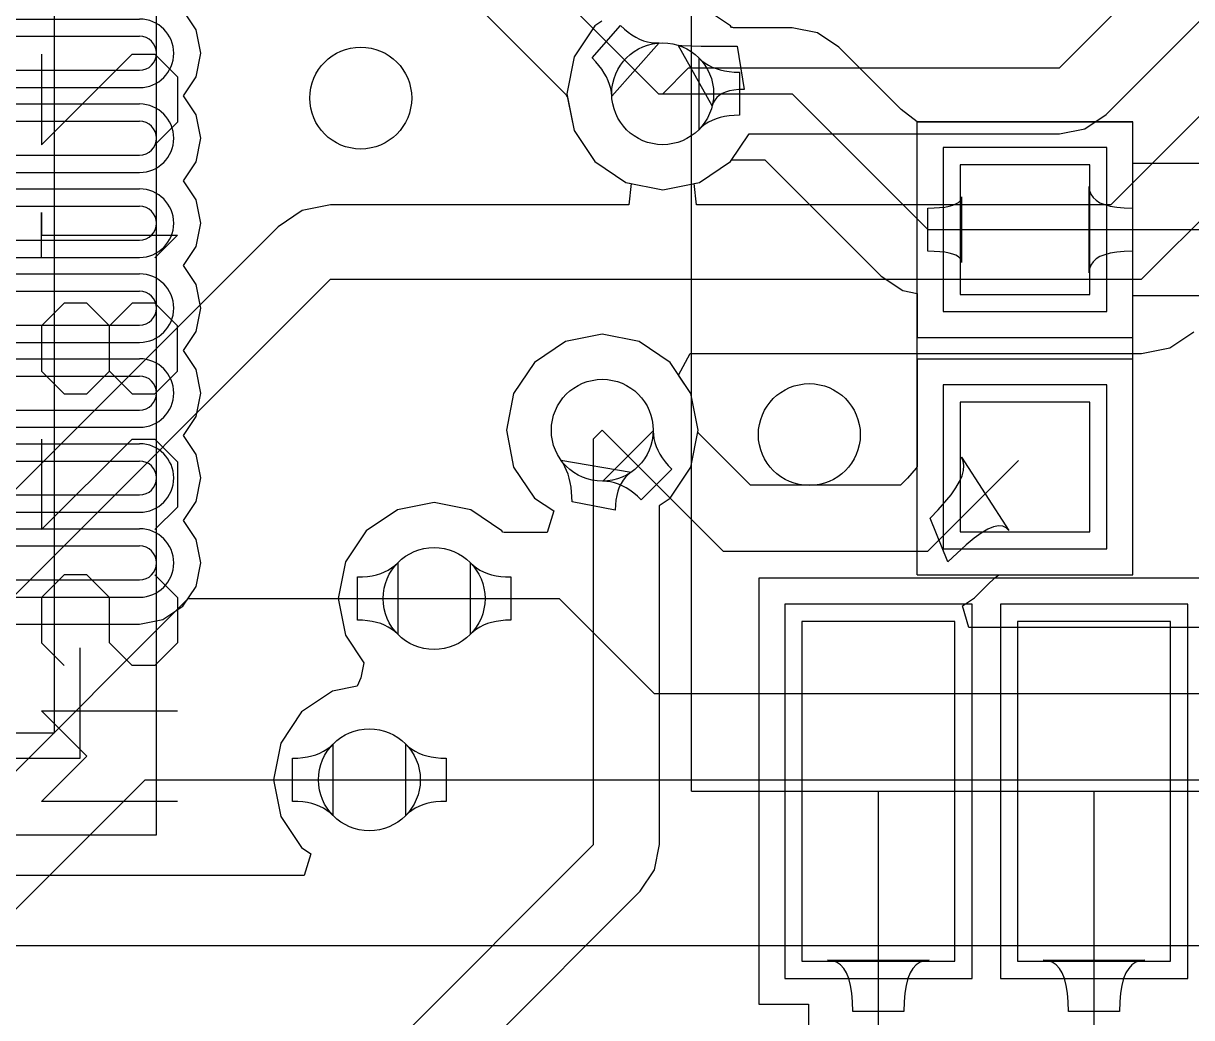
# Model space of a CAD drawing. Header units: millimetres. Extents: x 54.7 to 132.3, y 69.9 to 97.5.
# Drawn here: x 96.82 to 103.7, y 73.38 to 79.23 of the extents above; entities that cross this region are included whole.
import ezdxf

# ---------------------------------------------------------------- set-up
doc = ezdxf.new("R2010")
doc.units = ezdxf.units.MM
for name, color, linetype in [('BottomLayer', 5, 'Continuous'), ('BottomOverlay', 54, 'Continuous'), ('BottomPaste', 16, 'Continuous'), ('BottomSolder', 6, 'Continuous'), ('Mechanical13', 56, 'Continuous'), ('Mechanical15', 56, 'Continuous'), ('MultiLayer', 9, 'Continuous'), ('TopLayer', 1, 'Continuous'), ('TopOverlay', 2, 'Continuous'), ('TopPaste', 8, 'Continuous'), ('TopSolder', 216, 'Continuous')]:
    doc.layers.add(name, color=color, linetype=linetype)

# ---------------------------------------------------------------- blocks, each defined once
blk = doc.blocks.new('ESP32_WROVER_B_3')
at = {"layer": 'BottomLayer'}
for p, q in [((-1, 0.45), (-1, -0.45)), ((1, 0.45), (-1, 0.45)), ((1, -0.45), (1, 0.45)), ((-1, -0.45), (1, -0.45)), ((-1, -0.82), (-1, -1.72)), ((1, -0.82), (-1, -0.82)), ((1, -1.72), (1, -0.82)), ((-1, -1.72), (1, -1.72))]:
    blk.add_line(p, q, dxfattribs=at)
at = {"layer": 'BottomOverlay'}
for q in [(0, -30.35), (18, 1.1)]:
    blk.add_line((0, 1.1), q, dxfattribs=at)
at = {"layer": 'BottomPaste'}
for p, q in [((-1, 0.45), (-1, -0.45)), ((1, 0.45), (-1, 0.45)), ((1, -0.45), (1, 0.45)), ((-1, -0.45), (1, -0.45)), ((-1, -0.82), (-1, -1.72)), ((1, -0.82), (-1, -0.82)), ((1, -1.72), (1, -0.82)), ((-1, -1.72), (1, -1.72))]:
    blk.add_line(p, q, dxfattribs=at)
at = {"layer": 'BottomSolder'}
for p, q in [((-1.1016, 0.5516), (-1.1016, -0.5516)), ((1.1016, 0.5516), (-1.1016, 0.5516)), ((1.1016, -0.5516), (1.1016, 0.5516)), ((-1.1016, -0.5516), (1.1016, -0.5516)), ((-1.1016, -0.7184), (-1.1016, -1.8216)), ((1.1016, -0.7184), (-1.1016, -0.7184)), ((1.1016, -1.8216), (1.1016, -0.7184)), ((-1.1016, -1.8216), (1.1016, -1.8216))]:
    blk.add_line(p, q, dxfattribs=at)
blk = doc.blocks.new('__2102_10')
at = {"layer": 'Mechanical13'}
for p, q in [((-2.5, -2.4746), (-2.5, 2.5254)), ((-2.5, 2.5254), (2.5, 2.5254)), ((2.5, -2.4746), (2.5, 2.5254)), ((-2.5, -2.4746), (2.5, -2.4746))]:
    blk.add_line(p, q, dxfattribs=at)
blk.add_circle((-1.6, 1.6254), 0.5, dxfattribs=at)
at = {"layer": 'Mechanical15'}
for p, q in [((-3.1, -3.0746), (-3.1, 3.1254)), ((-3.1, 3.1254), (3.1, 3.1254)), ((3.1, -3.0746), (3.1, 3.1254)), ((0, -0.4746), (0, 0.5254)), ((-0.5, 0.0254), (0.5, 0.0254)), ((-3.1, -3.0746), (3.1, -3.0746))]:
    blk.add_line(p, q, dxfattribs=at)
at = {"layer": 'TopLayer'}
for p, q in [((-1.6, 3.0254), (-1.6, 2.1254)), ((-1.4, 3.0254), (-1.4, 2.1254)), ((-1.1, 3.0254), (-1.1, 2.1254)), ((-0.9, 3.0254), (-0.9, 2.1254)), ((-0.6, 3.0254), (-0.6, 2.1254)), ((-0.4, 3.0254), (-0.4, 2.1254)), ((-0.1, 3.0254), (-0.1, 2.1254)), ((0.1, 3.0254), (0.1, 2.1254)), ((0.4, 3.0254), (0.4, 2.1254)), ((0.6, 3.0254), (0.6, 2.1254)), ((0.9, 3.0254), (0.9, 2.1254)), ((1.1, 3.0254), (1.1, 2.1254)), ((1.4, 3.0254), (1.4, 2.1254)), ((1.6, 3.0254), (1.6, 2.1254)), ((-3, 1.6254), (-2.1, 1.6254)), ((2.1, 1.6254), (3, 1.6254)), ((-1.5, 1.5254), (-1.5, -1.4746)), ((1.5, 1.5254), (-1.5, 1.5254)), ((1.5, -1.4746), (1.5, 1.5254)), ((-3, 1.4254), (-2.1, 1.4254)), ((2.1, 1.4254), (3, 1.4254)), ((-3, 1.1254), (-2.1, 1.1254)), ((2.1, 1.1254), (3, 1.1254)), ((-3, 0.9254), (-2.1, 0.9254)), ((2.1, 0.9254), (3, 0.9254)), ((-3, 0.6254), (-2.1, 0.6254)), ((2.1, 0.6254), (3, 0.6254)), ((-3, 0.4254), (-2.1, 0.4254)), ((2.1, 0.4254), (3, 0.4254)), ((-3, 0.1254), (-2.1, 0.1254)), ((2.1, 0.1254), (3, 0.1254)), ((-3, -0.0746), (-2.1, -0.0746)), ((2.1, -0.0746), (3, -0.0746)), ((-3, -0.3746), (-2.1, -0.3746)), ((2.1, -0.3746), (3, -0.3746)), ((-3, -0.5746), (-2.1, -0.5746)), ((2.1, -0.5746), (3, -0.5746)), ((-3, -0.8746), (-2.1, -0.8746)), ((2.1, -0.8746), (3, -0.8746)), ((-3, -1.0746), (-2.1, -1.0746)), ((2.1, -1.0746), (3, -1.0746)), ((-3, -1.3746), (-2.1, -1.3746)), ((2.1, -1.3746), (3, -1.3746)), ((-1.5, -1.4746), (1.5, -1.4746)), ((-3, -1.5746), (-2.1, -1.5746)), ((2.1, -1.5746), (3, -1.5746)), ((-1.6, -2.0746), (-1.6, -2.9746)), ((-1.4, -2.0746), (-1.4, -2.9746)), ((-1.1, -2.0746), (-1.1, -2.9746)), ((-0.9, -2.0746), (-0.9, -2.9746)), ((-0.6, -2.0746), (-0.6, -2.9746)), ((-0.4, -2.0746), (-0.4, -2.9746)), ((-0.1, -2.0746), (-0.1, -2.9746)), ((0.1, -2.0746), (0.1, -2.9746)), ((0.4, -2.0746), (0.4, -2.9746)), ((0.6, -2.0746), (0.6, -2.9746)), ((0.9, -2.0746), (0.9, -2.9746)), ((1.1, -2.0746), (1.1, -2.9746)), ((1.4, -2.0746), (1.4, -2.9746)), ((1.6, -2.0746), (1.6, -2.9746))]:
    blk.add_line(p, q, dxfattribs=at)
for centre, start, end in [((-1.5, 3.0254), 0, 180), ((-1, 3.0254), 0, 180), ((-0.5, 3.0254), 0, 180), ((0, 3.0254), 0, 180), ((0.5, 3.0254), 0, 180), ((1, 3.0254), 0, 180), ((1.5, 3.0254), 0, 180), ((-1.5, 2.1254), 180, 0), ((-1, 2.1254), 180, 0), ((-0.5, 2.1254), 180, 0), ((0, 2.1254), 180, 0), ((0.5, 2.1254), 180, 0), ((1, 2.1254), 180, 0), ((1.5, 2.1254), 180, 0), ((-3, 1.5254), 90, 270), ((-2.1, 1.5254), 270, 90), ((2.1, 1.5254), 90, 270), ((3, 1.5254), 270, 90), ((-3, 1.0254), 90, 270), ((-2.1, 1.0254), 270, 90), ((2.1, 1.0254), 90, 270), ((3, 1.0254), 270, 90), ((-3, 0.5254), 90, 270), ((-2.1, 0.5254), 270, 90), ((2.1, 0.5254), 90, 270), ((3, 0.5254), 270, 90), ((-3, 0.0254), 90, 270), ((-2.1, 0.0254), 270, 90), ((2.1, 0.0254), 90, 270), ((3, 0.0254), 270, 90), ((-3, -0.4746), 90, 270), ((-2.1, -0.4746), 270, 90), ((2.1, -0.4746), 90, 270), ((3, -0.4746), 270, 90), ((-3, -0.9746), 90, 270), ((-2.1, -0.9746), 270, 90), ((2.1, -0.9746), 90, 270), ((3, -0.9746), 270, 90), ((-3, -1.4746), 90, 270), ((-2.1, -1.4746), 270, 90), ((2.1, -1.4746), 90, 270), ((3, -1.4746), 270, 90), ((-1.5, -2.0746), 0, 180), ((-1, -2.0746), 0, 180), ((-0.5, -2.0746), 0, 180), ((0, -2.0746), 0, 180), ((0.5, -2.0746), 0, 180), ((1, -2.0746), 0, 180), ((1.5, -2.0746), 0, 180), ((-1.5, -2.9746), 180, 0), ((-1, -2.9746), 180, 0), ((-0.5, -2.9746), 180, 0), ((0, -2.9746), 180, 0), ((0.5, -2.9746), 180, 0), ((1, -2.9746), 180, 0), ((1.5, -2.9746), 180, 0)]:
    blk.add_arc(centre, 0.1, start, end, dxfattribs=at)
at = {"layer": 'TopOverlay'}
for p, q in [((-2.65, 2.0254), (-2.65, 2.6754)), ((-2.65, 2.6754), (-2, 2.6754)), ((2, 2.6754), (2.65, 2.6754)), ((2.65, 2.0254), (2.65, 2.6754)), ((-2.65, -2.6246), (-2.65, -1.9746)), ((2.65, -2.6246), (2.65, -1.9746)), ((-2.65, -2.6246), (-2, -2.6246)), ((2, -2.6246), (2.65, -2.6246))]:
    blk.add_line(p, q, dxfattribs=at)
blk.add_circle((-3.3, 2.5254), 0.125, dxfattribs=at)
at = {"layer": 'TopPaste'}
for p, q in [((-1.6, 3.0254), (-1.6, 2.1254)), ((-1.4, 3.0254), (-1.4, 2.1254)), ((-1.1, 3.0254), (-1.1, 2.1254)), ((-0.9, 3.0254), (-0.9, 2.1254)), ((-0.6, 3.0254), (-0.6, 2.1254)), ((-0.4, 3.0254), (-0.4, 2.1254)), ((-0.1, 3.0254), (-0.1, 2.1254)), ((0.1, 3.0254), (0.1, 2.1254)), ((0.4, 3.0254), (0.4, 2.1254)), ((0.6, 3.0254), (0.6, 2.1254)), ((0.9, 3.0254), (0.9, 2.1254)), ((1.1, 3.0254), (1.1, 2.1254)), ((1.4, 3.0254), (1.4, 2.1254)), ((1.6, 3.0254), (1.6, 2.1254)), ((-3, 1.6254), (-2.1, 1.6254)), ((2.1, 1.6254), (3, 1.6254)), ((-1.5, 1.5254), (-1.5, -1.4746)), ((1.5, 1.5254), (-1.5, 1.5254)), ((1.5, -1.4746), (1.5, 1.5254)), ((-3, 1.4254), (-2.1, 1.4254)), ((2.1, 1.4254), (3, 1.4254)), ((-3, 1.1254), (-2.1, 1.1254)), ((2.1, 1.1254), (3, 1.1254)), ((-3, 0.9254), (-2.1, 0.9254)), ((2.1, 0.9254), (3, 0.9254)), ((-3, 0.6254), (-2.1, 0.6254)), ((2.1, 0.6254), (3, 0.6254)), ((-3, 0.4254), (-2.1, 0.4254)), ((2.1, 0.4254), (3, 0.4254)), ((-3, 0.1254), (-2.1, 0.1254)), ((2.1, 0.1254), (3, 0.1254)), ((-3, -0.0746), (-2.1, -0.0746)), ((2.1, -0.0746), (3, -0.0746)), ((-3, -0.3746), (-2.1, -0.3746)), ((2.1, -0.3746), (3, -0.3746)), ((-3, -0.5746), (-2.1, -0.5746)), ((2.1, -0.5746), (3, -0.5746)), ((-3, -0.8746), (-2.1, -0.8746)), ((2.1, -0.8746), (3, -0.8746)), ((-3, -1.0746), (-2.1, -1.0746)), ((2.1, -1.0746), (3, -1.0746)), ((-3, -1.3746), (-2.1, -1.3746)), ((2.1, -1.3746), (3, -1.3746)), ((-1.5, -1.4746), (1.5, -1.4746)), ((-3, -1.5746), (-2.1, -1.5746)), ((2.1, -1.5746), (3, -1.5746)), ((-1.6, -2.0746), (-1.6, -2.9746)), ((-1.4, -2.0746), (-1.4, -2.9746)), ((-1.1, -2.0746), (-1.1, -2.9746)), ((-0.9, -2.0746), (-0.9, -2.9746)), ((-0.6, -2.0746), (-0.6, -2.9746)), ((-0.4, -2.0746), (-0.4, -2.9746)), ((-0.1, -2.0746), (-0.1, -2.9746)), ((0.1, -2.0746), (0.1, -2.9746)), ((0.4, -2.0746), (0.4, -2.9746)), ((0.6, -2.0746), (0.6, -2.9746)), ((0.9, -2.0746), (0.9, -2.9746)), ((1.1, -2.0746), (1.1, -2.9746)), ((1.4, -2.0746), (1.4, -2.9746)), ((1.6, -2.0746), (1.6, -2.9746))]:
    blk.add_line(p, q, dxfattribs=at)
for centre, start, end in [((-1.5, 3.0254), 0, 180), ((-1, 3.0254), 0, 180), ((-0.5, 3.0254), 0, 180), ((0, 3.0254), 0, 180), ((0.5, 3.0254), 0, 180), ((1, 3.0254), 0, 180), ((1.5, 3.0254), 0, 180), ((-1.5, 2.1254), 180, 0), ((-1, 2.1254), 180, 0), ((-0.5, 2.1254), 180, 0), ((0, 2.1254), 180, 0), ((0.5, 2.1254), 180, 0), ((1, 2.1254), 180, 0), ((1.5, 2.1254), 180, 0), ((-3, 1.5254), 90, 270), ((-2.1, 1.5254), 270, 90), ((2.1, 1.5254), 90, 270), ((3, 1.5254), 270, 90), ((-3, 1.0254), 90, 270), ((-2.1, 1.0254), 270, 90), ((2.1, 1.0254), 90, 270), ((3, 1.0254), 270, 90), ((-3, 0.5254), 90, 270), ((-2.1, 0.5254), 270, 90), ((2.1, 0.5254), 90, 270), ((3, 0.5254), 270, 90), ((-3, 0.0254), 90, 270), ((-2.1, 0.0254), 270, 90), ((2.1, 0.0254), 90, 270), ((3, 0.0254), 270, 90), ((-3, -0.4746), 90, 270), ((-2.1, -0.4746), 270, 90), ((2.1, -0.4746), 90, 270), ((3, -0.4746), 270, 90), ((-3, -0.9746), 90, 270), ((-2.1, -0.9746), 270, 90), ((2.1, -0.9746), 90, 270), ((3, -0.9746), 270, 90), ((-3, -1.4746), 90, 270), ((-2.1, -1.4746), 270, 90), ((2.1, -1.4746), 90, 270), ((3, -1.4746), 270, 90), ((-1.5, -2.0746), 0, 180), ((-1, -2.0746), 0, 180), ((-0.5, -2.0746), 0, 180), ((0, -2.0746), 0, 180), ((0.5, -2.0746), 0, 180), ((1, -2.0746), 0, 180), ((1.5, -2.0746), 0, 180), ((-1.5, -2.9746), 180, 0), ((-1, -2.9746), 180, 0), ((-0.5, -2.9746), 180, 0), ((0, -2.9746), 180, 0), ((0.5, -2.9746), 180, 0), ((1, -2.9746), 180, 0), ((1.5, -2.9746), 180, 0)]:
    blk.add_arc(centre, 0.1, start, end, dxfattribs=at)
at = {"layer": 'TopSolder'}
for p, q in [((-1.7016, 3.0254), (-1.7016, 2.1254)), ((-1.2984, 3.0254), (-1.2984, 2.1254)), ((-1.2016, 3.0254), (-1.2016, 2.1254)), ((-0.7984, 3.0254), (-0.7984, 2.1254)), ((-0.7016, 3.0254), (-0.7016, 2.1254)), ((-0.2984, 3.0254), (-0.2984, 2.1254)), ((-0.2016, 3.0254), (-0.2016, 2.1254)), ((0.2016, 3.0254), (0.2016, 2.1254)), ((0.2984, 3.0254), (0.2984, 2.1254)), ((0.7016, 3.0254), (0.7016, 2.1254)), ((0.7984, 3.0254), (0.7984, 2.1254)), ((1.2016, 3.0254), (1.2016, 2.1254)), ((1.2984, 3.0254), (1.2984, 2.1254)), ((1.7016, 3.0254), (1.7016, 2.1254)), ((-3, 1.727), (-2.1, 1.727)), ((2.1, 1.727), (3, 1.727)), ((-1.6016, 1.627), (-1.6016, -1.5762)), ((1.6016, 1.627), (-1.6016, 1.627)), ((1.6016, -1.5762), (1.6016, 1.627)), ((-3, 1.3238), (-2.1, 1.3238)), ((2.1, 1.3238), (3, 1.3238)), ((-3, 1.227), (-2.1, 1.227)), ((2.1, 1.227), (3, 1.227)), ((-3, 0.8238), (-2.1, 0.8238)), ((2.1, 0.8238), (3, 0.8238)), ((-3, 0.727), (-2.1, 0.727)), ((2.1, 0.727), (3, 0.727)), ((-3, 0.3238), (-2.1, 0.3238)), ((2.1, 0.3238), (3, 0.3238)), ((-3, 0.227), (-2.1, 0.227)), ((2.1, 0.227), (3, 0.227)), ((-3, -0.1762), (-2.1, -0.1762)), ((2.1, -0.1762), (3, -0.1762)), ((-3, -0.273), (-2.1, -0.273)), ((2.1, -0.273), (3, -0.273)), ((-3, -0.6762), (-2.1, -0.6762)), ((2.1, -0.6762), (3, -0.6762)), ((-3, -0.773), (-2.1, -0.773)), ((2.1, -0.773), (3, -0.773)), ((-3, -1.1762), (-2.1, -1.1762)), ((2.1, -1.1762), (3, -1.1762)), ((-3, -1.273), (-2.1, -1.273)), ((2.1, -1.273), (3, -1.273)), ((-1.6016, -1.5762), (1.6016, -1.5762)), ((-3, -1.6762), (-2.1, -1.6762)), ((2.1, -1.6762), (3, -1.6762)), ((-1.7016, -2.0746), (-1.7016, -2.9746)), ((-1.2984, -2.0746), (-1.2984, -2.9746)), ((-1.2016, -2.0746), (-1.2016, -2.9746)), ((-0.7984, -2.0746), (-0.7984, -2.9746)), ((-0.7016, -2.0746), (-0.7016, -2.9746)), ((-0.2984, -2.0746), (-0.2984, -2.9746)), ((-0.2016, -2.0746), (-0.2016, -2.9746)), ((0.2016, -2.0746), (0.2016, -2.9746)), ((0.2984, -2.0746), (0.2984, -2.9746)), ((0.7016, -2.0746), (0.7016, -2.9746)), ((0.7984, -2.0746), (0.7984, -2.9746)), ((1.2016, -2.0746), (1.2016, -2.9746)), ((1.2984, -2.0746), (1.2984, -2.9746)), ((1.7016, -2.0746), (1.7016, -2.9746))]:
    blk.add_line(p, q, dxfattribs=at)
for centre, start, end in [((-1.5, 3.0254), 0, 180), ((-1, 3.0254), 0, 180), ((-0.5, 3.0254), 0, 180), ((0, 3.0254), 0, 180), ((0.5, 3.0254), 0, 180), ((1, 3.0254), 0, 180), ((1.5, 3.0254), 0, 180), ((-1.5, 2.1254), 180, 0), ((-1, 2.1254), 180, 0), ((-0.5, 2.1254), 180, 0), ((0, 2.1254), 180, 0), ((0.5, 2.1254), 180, 0), ((1, 2.1254), 180, 0), ((1.5, 2.1254), 180, 0), ((-3, 1.5254), 90, 270), ((-2.1, 1.5254), 270, 90), ((2.1, 1.5254), 90, 270), ((3, 1.5254), 270, 90), ((-3, 1.0254), 90, 270), ((-2.1, 1.0254), 270, 90), ((2.1, 1.0254), 90, 270), ((3, 1.0254), 270, 90), ((-3, 0.5254), 90, 270), ((-2.1, 0.5254), 270, 90), ((2.1, 0.5254), 90, 270), ((3, 0.5254), 270, 90), ((-3, 0.0254), 90, 270), ((-2.1, 0.0254), 270, 90), ((2.1, 0.0254), 90, 270), ((3, 0.0254), 270, 90), ((-3, -0.4746), 90, 270), ((-2.1, -0.4746), 270, 90), ((2.1, -0.4746), 90, 270), ((3, -0.4746), 270, 90), ((-3, -0.9746), 90, 270), ((-2.1, -0.9746), 270, 90), ((2.1, -0.9746), 90, 270), ((3, -0.9746), 270, 90), ((-3, -1.4746), 90, 270), ((-2.1, -1.4746), 270, 90), ((2.1, -1.4746), 90, 270), ((3, -1.4746), 270, 90), ((-1.5, -2.0746), 0, 180), ((-1, -2.0746), 0, 180), ((-0.5, -2.0746), 0, 180), ((0, -2.0746), 0, 180), ((0.5, -2.0746), 0, 180), ((1, -2.0746), 0, 180), ((1.5, -2.0746), 0, 180), ((-1.5, -2.9746), 180, 0), ((-1, -2.9746), 180, 0), ((-0.5, -2.9746), 180, 0), ((0, -2.9746), 180, 0), ((0.5, -2.9746), 180, 0), ((1, -2.9746), 180, 0), ((1.5, -2.9746), 180, 0)]:
    blk.add_arc(centre, 0.2016, start, end, dxfattribs=at)
blk = doc.blocks.new('R0603_33')
at = {"layer": 'TopLayer'}
for p, q in [((-1.0795, 0.381), (-1.0795, -0.381)), ((-0.3175, 0.381), (-1.0795, 0.381)), ((-0.3175, -0.381), (-0.3175, 0.381)), ((0.3175, 0.381), (0.3175, -0.381)), ((1.0795, 0.381), (0.3175, 0.381)), ((1.0795, -0.381), (1.0795, 0.381)), ((-1.0795, -0.381), (-0.3175, -0.381)), ((0.3175, -0.381), (1.0795, -0.381))]:
    blk.add_line(p, q, dxfattribs=at)
at = {"layer": 'TopOverlay'}
for p, q in [((-1.3335, 0.635), (-1.3335, -0.635)), ((-1.3335, 0.635), (1.3335, 0.635)), ((1.3335, 0.635), (1.3335, -0.635)), ((-1.3335, -0.635), (1.3335, -0.635))]:
    blk.add_line(p, q, dxfattribs=at)
at = {"layer": 'TopPaste'}
for p, q in [((-1.0795, 0.381), (-1.0795, -0.381)), ((-0.3175, 0.381), (-1.0795, 0.381)), ((-0.3175, -0.381), (-0.3175, 0.381)), ((0.3175, 0.381), (0.3175, -0.381)), ((1.0795, 0.381), (0.3175, 0.381)), ((1.0795, -0.381), (1.0795, 0.381)), ((-1.0795, -0.381), (-0.3175, -0.381)), ((0.3175, -0.381), (1.0795, -0.381))]:
    blk.add_line(p, q, dxfattribs=at)
at = {"layer": 'TopSolder'}
for p, q in [((-1.1811, 0.4826), (-1.1811, -0.4826)), ((-0.2159, 0.4826), (-1.1811, 0.4826)), ((-0.2159, -0.4826), (-0.2159, 0.4826)), ((0.2159, 0.4826), (0.2159, -0.4826)), ((1.1811, 0.4826), (0.2159, 0.4826)), ((1.1811, -0.4826), (1.1811, 0.4826)), ((-1.1811, -0.4826), (-0.2159, -0.4826)), ((0.2159, -0.4826), (1.1811, -0.4826))]:
    blk.add_line(p, q, dxfattribs=at)

msp = doc.modelspace()

# ---------------------------------------------------------------- linework, layer by layer
at = {"layer": 'BottomLayer'}
for p, q in [((102.9208, 78.9686), (111.252, 87.2998)), ((103.1955, 78.6939), (111.4129, 86.9113)), ((105.15, 80.0892), (103.2222, 78.1614)), ((103.4034, 77.724), (105.7148, 80.0354)), ((100.1846, 79.2156), (100.0621, 79.0324)), ((100.2248, 79.2425), (100.1846, 79.2156)), ((100.8752, 78.7442), (100.6758, 79.1018)), ((100.6758, 79.1018), (100.6828, 79.1006)), ((100.6828, 79.1006), (100.6959, 79.0996)), ((100.6959, 79.0996), (100.8099, 79.0966)), ((100.8099, 79.0966), (101.0224, 79.0956)), ((101.0224, 79.0956), (101.0629, 78.8416)), ((100.0621, 79.0324), (100.0191, 78.8162)), ((100.584, 78.8162), (100.7364, 78.9686)), ((100.7364, 78.9686), (102.9208, 78.9686)), ((101.0316, 78.8406), (101.0031, 78.8377)), ((101.0629, 78.8416), (101.0316, 78.8406)), ((100.0191, 78.8162), (100.0621, 78.6)), ((100.8904, 78.7792), (100.8814, 78.7627)), ((100.9022, 78.7939), (100.8904, 78.7792)), ((100.9168, 78.8065), (100.9022, 78.7939)), ((100.9342, 78.8172), (100.9168, 78.8065)), ((100.9544, 78.826), (100.9342, 78.8172)), ((100.9773, 78.8328), (100.9544, 78.826)), ((101.0031, 78.8377), (100.9773, 78.8328)), ((100.8814, 78.7627), (100.8752, 78.7442)), ((103.0695, 78.6097), (103.1955, 78.6939)), ((100.0621, 78.6), (100.1846, 78.4168)), ((100.9834, 78.4168), (101.0926, 78.5801)), ((101.0926, 78.5801), (102.9208, 78.5801)), ((102.9208, 78.5801), (103.0695, 78.6097)), ((100.1846, 78.4168), (100.3678, 78.2943)), ((100.8002, 78.2943), (100.9834, 78.4168)), ((100.3678, 78.2943), (100.3977, 78.2884)), ((100.3977, 78.2884), (100.3852, 78.1614)), ((100.7703, 78.2884), (100.8002, 78.2943)), ((100.7828, 78.1614), (100.7703, 78.2884)), ((98.6282, 78.1614), (98.4608, 78.1281)), ((100.3852, 78.1614), (98.6282, 78.1614)), ((103.2222, 78.1614), (100.7828, 78.1614)), ((98.4608, 78.1281), (98.3189, 78.0333)), ((98.3189, 78.0333), (94.5326, 74.247)), ((94.7138, 73.8096), (98.6282, 77.724)), ((98.6282, 77.724), (103.4034, 77.724)), ((103.5708, 77.3199), (103.7127, 77.4147)), ((100.6778, 77.1596), (100.7457, 77.2866)), ((100.7457, 77.2866), (103.4034, 77.2866)), ((103.4034, 77.2866), (103.5708, 77.3199)), ((100.7503, 77.0512), (100.6778, 77.1596)), ((100.7933, 76.835), (100.7503, 77.0512)), ((100.1776, 76.7842), (100.2284, 76.835)), ((100.1776, 74.3966), (100.1776, 76.7842)), ((100.7503, 76.6188), (100.7933, 76.835)), ((99.9976, 76.6406), (99.9852, 76.6594)), ((99.9852, 76.6594), (100.3991, 76.5883)), ((100.0087, 76.6206), (99.9976, 76.6406)), ((100.0185, 76.5992), (100.0087, 76.6206)), ((100.027, 76.5765), (100.0185, 76.5992)), ((100.0342, 76.5526), (100.027, 76.5765)), ((100.3811, 76.5743), (100.3651, 76.5584)), ((100.3991, 76.5883), (100.3811, 76.5743)), ((100.6278, 76.4356), (100.7503, 76.6188)), ((100.0401, 76.5273), (100.0342, 76.5526)), ((100.0447, 76.5008), (100.0401, 76.5273)), ((100.0499, 76.4438), (100.0447, 76.5008)), ((100.3282, 76.4997), (100.3197, 76.4765)), ((100.3386, 76.5212), (100.3282, 76.4997)), ((100.3509, 76.5407), (100.3386, 76.5212)), ((100.3651, 76.5584), (100.3509, 76.5407)), ((100.0506, 76.4134), (100.0499, 76.4438)), ((100.3131, 76.4513), (100.3084, 76.4244)), ((100.3197, 76.4765), (100.3131, 76.4513)), ((100.5688, 76.3961), (100.6278, 76.4356)), ((100.3046, 76.3648), (100.0506, 76.4134)), ((100.3055, 76.3955), (100.3046, 76.3648)), ((100.3084, 76.4244), (100.3055, 76.3955)), ((100.5661, 76.393), (100.5688, 76.3961)), ((100.5661, 74.3966), (100.5661, 76.393)), ((98.968, 76.0121), (98.988, 76.0245)), ((98.988, 76.0245), (99.0065, 76.0386)), ((99.0065, 76.0386), (99.0236, 76.0544)), ((99.0236, 76.0544), (99.0236, 75.6344)), ((98.786, 75.9714), (98.8165, 75.9722)), ((98.786, 75.7174), (98.786, 75.9714)), ((98.8165, 75.9722), (98.8455, 75.9747)), ((98.8455, 75.9747), (98.873, 75.9789)), ((98.873, 75.9789), (98.899, 75.9847)), ((98.899, 75.9847), (98.9235, 75.9921)), ((98.9235, 75.9921), (98.9465, 76.0013)), ((98.9465, 76.0013), (98.968, 76.0121)), ((105.2521, 75.964), (101.15, 75.964)), ((101.15, 75.964), (101.15, 73.456)), ((95.1992, 73.2536), (97.79, 75.8444)), ((97.79, 75.8444), (99.2378, 75.8444)), ((98.8165, 75.7166), (98.786, 75.7174)), ((98.8455, 75.7141), (98.8165, 75.7166)), ((98.873, 75.7099), (98.8455, 75.7141)), ((98.899, 75.7041), (98.873, 75.7099)), ((98.9235, 75.6967), (98.899, 75.7041)), ((98.9465, 75.6875), (98.9235, 75.6967)), ((98.968, 75.6767), (98.9465, 75.6875)), ((98.988, 75.6643), (98.968, 75.6767)), ((99.0065, 75.6502), (98.988, 75.6643)), ((99.0236, 75.6344), (99.0065, 75.6502)), ((98.6255, 74.9718), (98.6426, 74.9876)), ((98.6426, 74.9876), (98.6426, 74.5676)), ((98.492, 74.9121), (98.518, 74.9179)), ((98.518, 74.9179), (98.5425, 74.9253)), ((98.5425, 74.9253), (98.5655, 74.9345)), ((98.5655, 74.9345), (98.587, 74.9453)), ((98.587, 74.9453), (98.607, 74.9577)), ((98.607, 74.9577), (98.6255, 74.9718)), ((98.405, 74.9046), (98.4355, 74.9054)), ((98.405, 74.6506), (98.405, 74.9046)), ((98.4355, 74.9054), (98.4645, 74.9079)), ((98.4645, 74.9079), (98.492, 74.9121)), ((95.504, 72.7456), (97.536, 74.7776)), ((97.536, 74.7776), (98.8568, 74.7776)), ((98.4355, 74.6498), (98.405, 74.6506)), ((98.4645, 74.6473), (98.4355, 74.6498)), ((98.492, 74.6431), (98.4645, 74.6473)), ((98.518, 74.6373), (98.492, 74.6431)), ((101.854, 72.4154), (101.854, 74.71)), ((103.124, 71.501), (103.124, 74.71)), ((98.5425, 74.6299), (98.518, 74.6373)), ((98.5655, 74.6207), (98.5425, 74.6299)), ((98.587, 74.6099), (98.5655, 74.6207)), ((98.607, 74.5975), (98.587, 74.6099)), ((98.6255, 74.5834), (98.607, 74.5975)), ((98.6426, 74.5676), (98.6255, 74.5834)), ((99.0092, 73.2282), (100.1776, 74.3966)), ((100.5365, 74.2479), (100.5661, 74.3966)), ((100.4523, 74.1219), (100.5365, 74.2479)), ((99.2839, 72.9535), (100.4523, 74.1219)), ((101.5825, 73.7131), (101.554, 73.7161)), ((101.554, 73.7161), (102.154, 73.7161)), ((101.608, 73.704), (101.5825, 73.7131)), ((101.6305, 73.6888), (101.608, 73.704)), ((101.65, 73.6676), (101.6305, 73.6888)), ((102.0775, 73.6888), (102.058, 73.6676)), ((102.1, 73.704), (102.0775, 73.6888)), ((102.1255, 73.7131), (102.1, 73.704)), ((102.154, 73.7161), (102.1255, 73.7131)), ((102.8525, 73.7131), (102.824, 73.7161)), ((102.824, 73.7161), (103.424, 73.7161)), ((102.878, 73.704), (102.8525, 73.7131)), ((102.9005, 73.6888), (102.878, 73.704)), ((102.92, 73.6676), (102.9005, 73.6888)), ((103.3475, 73.6888), (103.328, 73.6676)), ((103.37, 73.704), (103.3475, 73.6888)), ((103.3955, 73.7131), (103.37, 73.704)), ((103.424, 73.7161), (103.3955, 73.7131)), ((101.6665, 73.6403), (101.65, 73.6676)), ((101.68, 73.607), (101.6665, 73.6403)), ((102.0415, 73.6403), (102.028, 73.607)), ((102.058, 73.6676), (102.0415, 73.6403)), ((102.9365, 73.6403), (102.92, 73.6676)), ((102.95, 73.607), (102.9365, 73.6403)), ((103.3115, 73.6403), (103.298, 73.607)), ((103.328, 73.6676), (103.3115, 73.6403)), ((101.6905, 73.5676), (101.68, 73.607)), ((101.698, 73.5221), (101.6905, 73.5676)), ((102.0175, 73.5676), (102.01, 73.5221)), ((102.028, 73.607), (102.0175, 73.5676)), ((102.9605, 73.5676), (102.95, 73.607)), ((102.968, 73.5221), (102.9605, 73.5676)), ((103.2875, 73.5676), (103.28, 73.5221)), ((103.298, 73.607), (103.2875, 73.5676)), ((101.7025, 73.4706), (101.698, 73.5221)), ((102.01, 73.5221), (102.0055, 73.4706)), ((102.9725, 73.4706), (102.968, 73.5221)), ((103.28, 73.5221), (103.2755, 73.4706)), ((101.15, 73.456), (101.4421, 73.456)), ((101.4421, 73.456), (101.4421, 72.586)), ((101.704, 73.413), (101.7025, 73.4706)), ((102.004, 73.413), (101.704, 73.413)), ((102.0055, 73.4706), (102.004, 73.413)), ((102.974, 73.413), (102.9725, 73.4706)), ((103.274, 73.413), (102.974, 73.413)), ((103.2755, 73.4706), (103.274, 73.413))]:
    msp.add_line(p, q, dxfattribs=at)
for centre in [(100.584, 78.8162), (98.806, 78.7908), (100.2284, 76.835), (101.4476, 76.8096), (99.2378, 75.8444), (98.8568, 74.7776)]:
    msp.add_circle(centre, 0.3, dxfattribs=at)
at = {"layer": 'BottomOverlay'}
for p, q in [((96.9264, 79.0492), (96.9264, 78.516)), ((96.9264, 78.516), (97.4596, 79.0492)), ((97.4596, 79.0492), (97.5929, 79.0492)), ((97.5929, 79.0492), (97.7261, 78.9159)), ((97.7261, 78.9159), (97.7261, 78.6493)), ((97.7261, 78.6493), (97.5929, 78.516)), ((96.9264, 77.8496), (96.9264, 78.1161)), ((96.9264, 78.1161), (96.9264, 77.9829)), ((96.9264, 77.9829), (97.7261, 77.9829)), ((97.7261, 77.9829), (97.5929, 77.8496)), ((97.0597, 77.583), (96.9264, 77.4497)), ((97.193, 77.583), (97.0597, 77.583)), ((97.3263, 77.4497), (97.193, 77.583)), ((97.4596, 77.583), (97.3263, 77.4497)), ((97.5929, 77.583), (97.4596, 77.583)), ((97.7261, 77.4497), (97.5929, 77.583)), ((96.9264, 77.4497), (96.9264, 77.1831)), ((97.3263, 77.1831), (97.3263, 77.4497)), ((97.7261, 77.1831), (97.7261, 77.4497)), ((96.9264, 77.1831), (97.0597, 77.0498)), ((97.193, 77.0498), (97.3263, 77.1831)), ((97.3263, 77.1831), (97.4596, 77.0498)), ((97.5929, 77.0498), (97.7261, 77.1831)), ((97.0597, 77.0498), (97.193, 77.0498)), ((97.4596, 77.0498), (97.5929, 77.0498)), ((96.9264, 76.7832), (96.9264, 76.2501)), ((96.9264, 76.2501), (97.4596, 76.7832)), ((97.4596, 76.7832), (97.5929, 76.7832)), ((97.5929, 76.7832), (97.7261, 76.65)), ((97.7261, 76.65), (97.7261, 76.3834)), ((97.7261, 76.3834), (97.5929, 76.2501)), ((97.0597, 75.9835), (96.9264, 75.8502)), ((97.193, 75.9835), (97.0597, 75.9835)), ((97.3263, 75.8502), (97.193, 75.9835)), ((97.5929, 75.9835), (97.7261, 75.8502)), ((96.9264, 75.8502), (96.9264, 75.5836)), ((97.3263, 75.5836), (97.3263, 75.8502)), ((97.7261, 75.8502), (97.7261, 75.5836)), ((96.9264, 75.5836), (97.0597, 75.4503)), ((97.4596, 75.4503), (97.3263, 75.5836)), ((97.7261, 75.5836), (97.5929, 75.4503)), ((97.5929, 75.4503), (97.4596, 75.4503)), ((97.193, 74.9172), (96.9264, 75.1838)), ((96.9264, 75.1838), (97.7261, 75.1838)), ((96.9264, 74.6506), (97.193, 74.9172)), ((97.7261, 74.6506), (96.9264, 74.6506))]:
    msp.add_line(p, q, dxfattribs=at)
at = {"layer": 'MultiLayer'}
for centre in [(100.584, 78.8162), (98.806, 78.7908), (100.2284, 76.835), (101.4476, 76.8096), (99.2378, 75.8444), (98.8568, 74.7776)]:
    msp.add_circle(centre, 0.3, dxfattribs=at)
at = {"layer": 'TopLayer'}
for p, q in [((92.1034, 87.2714), (100.5586, 78.8162)), ((92.1727, 86.6527), (100.0098, 78.8156)), ((100.9834, 79.2156), (100.8002, 79.3381)), ((97.8369, 79.1923), (97.7586, 79.3094)), ((97.8643, 79.0542), (97.8369, 79.1923)), ((100.1685, 79.0267), (100.3362, 79.2182)), ((100.3362, 79.2182), (100.3584, 79.1972)), ((100.3584, 79.1972), (100.3807, 79.1786)), ((100.9892, 79.207), (100.9834, 79.2156)), ((100.9964, 79.2054), (100.9892, 79.207)), ((101.0012, 79.2047), (100.9964, 79.2054)), ((101.346, 79.2047), (101.0012, 79.2047)), ((101.4947, 79.1751), (101.346, 79.2047)), ((100.563, 79.1155), (100.2844, 78.8012)), ((100.3807, 79.1786), (100.4032, 79.1624)), ((100.4032, 79.1624), (100.4257, 79.1486)), ((100.4257, 79.1486), (100.4483, 79.1371)), ((100.4483, 79.1371), (100.4711, 79.128)), ((100.4711, 79.128), (100.4939, 79.1213)), ((100.4939, 79.1213), (100.5169, 79.117)), ((100.5169, 79.117), (100.5399, 79.115)), ((100.5399, 79.115), (100.563, 79.1155)), ((101.6207, 79.0909), (101.4947, 79.1751)), ((97.8369, 78.9161), (97.8643, 79.0542)), ((101.9889, 78.7227), (101.6207, 79.0909)), ((100.1895, 79.0046), (100.1685, 79.0267)), ((100.2084, 78.9824), (100.1895, 79.0046)), ((100.2252, 78.9602), (100.2084, 78.9824)), ((100.7982, 78.6062), (100.7982, 79.0262)), ((100.7982, 79.0262), (100.8153, 79.0104)), ((100.8153, 79.0104), (100.8338, 78.9963)), ((100.8338, 78.9963), (100.8538, 78.9839)), ((100.8538, 78.9839), (100.8753, 78.9731)), ((97.7621, 78.8042), (97.8369, 78.9161)), ((100.2399, 78.9378), (100.2252, 78.9602)), ((100.2525, 78.9153), (100.2399, 78.9378)), ((100.2631, 78.8927), (100.2525, 78.9153)), ((100.8753, 78.9731), (100.8983, 78.9639)), ((100.8983, 78.9639), (100.9228, 78.9565)), ((100.9228, 78.9565), (100.9488, 78.9507)), ((100.9488, 78.9507), (100.9763, 78.9465)), ((100.9763, 78.9465), (101.0053, 78.944)), ((101.0053, 78.944), (101.0358, 78.9432)), ((101.0358, 78.9432), (101.0358, 78.6892)), ((100.2715, 78.87), (100.2631, 78.8927)), ((100.2779, 78.8472), (100.2715, 78.87)), ((100.2822, 78.8243), (100.2779, 78.8472)), ((97.8369, 78.6923), (97.7621, 78.8042)), ((100.0098, 78.8156), (100.0134, 78.8109)), ((100.0134, 78.8109), (100.0185, 78.8031)), ((100.0185, 78.8031), (100.022, 78.797)), ((100.022, 78.797), (100.0237, 78.7931)), ((100.0237, 78.7931), (100.0262, 78.781)), ((100.0262, 78.781), (100.0266, 78.7767)), ((100.0266, 78.7767), (100.0279, 78.7722)), ((100.0279, 78.7722), (100.0621, 78.6)), ((100.2844, 78.8012), (100.2822, 78.8243)), ((100.5586, 78.8162), (100.584, 78.8162)), ((100.584, 78.8162), (101.346, 78.8162)), ((101.346, 78.8162), (102.1461, 78.0161)), ((102.0826, 78.6511), (101.9889, 78.7227)), ((97.8643, 78.5542), (97.8369, 78.6923)), ((100.8338, 78.6361), (100.8153, 78.622)), ((100.8538, 78.6485), (100.8338, 78.6361)), ((100.8753, 78.6593), (100.8538, 78.6485)), ((100.8983, 78.6685), (100.8753, 78.6593)), ((100.9228, 78.6759), (100.8983, 78.6685)), ((100.9488, 78.6817), (100.9228, 78.6759)), ((100.9763, 78.6859), (100.9488, 78.6817)), ((101.0053, 78.6884), (100.9763, 78.6859)), ((101.0358, 78.6892), (101.0053, 78.6884)), ((103.3526, 78.6511), (102.0826, 78.6511)), ((102.0826, 78.6511), (102.0826, 78.6511)), ((102.0826, 78.6511), (102.0826, 78.6511)), ((103.3526, 78.4046), (103.3526, 78.6511)), ((100.0621, 78.6), (100.1846, 78.4168)), ((100.8153, 78.622), (100.7982, 78.6062)), ((97.8369, 78.4161), (97.8643, 78.5542)), ((100.9834, 78.4168), (100.9892, 78.4254)), ((100.9892, 78.4254), (100.9964, 78.427)), ((100.9964, 78.427), (101.0012, 78.4277)), ((101.0012, 78.4277), (101.1851, 78.4277)), ((101.1851, 78.4277), (101.8714, 77.7414)), ((97.7621, 78.3042), (97.8369, 78.4161)), ((100.1846, 78.4168), (100.3678, 78.2943)), ((100.8002, 78.2943), (100.9834, 78.4168)), ((104.1146, 78.4046), (103.3526, 78.4046)), ((97.8369, 78.1923), (97.7621, 78.3042)), ((100.3678, 78.2943), (100.584, 78.2513)), ((100.584, 78.2513), (100.8002, 78.2943)), ((103.0956, 77.7621), (103.0956, 78.2701)), ((103.0956, 78.2701), (103.0981, 78.246)), ((103.0981, 78.246), (103.1057, 78.2244)), ((103.1057, 78.2244), (103.1184, 78.2053)), ((97.8643, 78.0542), (97.8369, 78.1923)), ((102.2464, 78.1491), (102.2719, 78.1537)), ((102.2719, 78.1537), (102.2935, 78.1597)), ((102.2935, 78.1597), (102.3112, 78.1671)), ((102.3112, 78.1671), (102.325, 78.1757)), ((102.325, 78.1757), (102.3348, 78.1857)), ((102.3348, 78.1857), (102.3407, 78.197)), ((102.3407, 78.197), (102.3427, 78.2096)), ((102.3427, 78.2096), (102.3427, 77.8226)), ((103.1184, 78.2053), (103.1362, 78.1888)), ((103.1362, 78.1888), (103.1591, 78.1748)), ((103.1591, 78.1748), (103.187, 78.1634)), ((103.187, 78.1634), (103.22, 78.1545)), ((103.22, 78.1545), (103.2581, 78.1482)), ((102.1461, 78.1431), (102.1835, 78.1438)), ((102.1461, 77.8891), (102.1461, 78.1431)), ((102.1835, 78.1438), (102.2464, 78.1491)), ((103.2581, 78.1482), (103.3013, 78.1444)), ((103.3013, 78.1444), (103.3496, 78.1431)), ((103.3496, 78.1431), (103.3496, 77.8891)), ((97.8369, 77.9161), (97.8643, 78.0542)), ((102.1461, 78.0161), (102.7176, 78.0161)), ((102.7176, 78.0161), (104.7496, 78.0161)), ((97.7621, 77.8042), (97.8369, 77.9161)), ((102.1835, 77.8884), (102.1461, 77.8891)), ((102.2169, 77.8864), (102.1835, 77.8884)), ((102.2464, 77.8831), (102.2169, 77.8864)), ((102.2719, 77.8784), (102.2464, 77.8831)), ((102.2935, 77.8725), (102.2719, 77.8784)), ((103.22, 77.8777), (103.187, 77.8688)), ((103.2581, 77.884), (103.22, 77.8777)), ((103.3013, 77.8878), (103.2581, 77.884)), ((103.3496, 77.8891), (103.3013, 77.8878)), ((102.3112, 77.8651), (102.2935, 77.8725)), ((102.325, 77.8565), (102.3112, 77.8651)), ((102.3348, 77.8465), (102.325, 77.8565)), ((102.3407, 77.8352), (102.3348, 77.8465)), ((102.3427, 77.8226), (102.3407, 77.8352)), ((103.1057, 77.8078), (103.0981, 77.7862)), ((103.1184, 77.8269), (103.1057, 77.8078)), ((103.1362, 77.8434), (103.1184, 77.8269)), ((103.1591, 77.8573), (103.1362, 77.8434)), ((103.187, 77.8688), (103.1591, 77.8573)), ((97.8369, 77.6923), (97.7621, 77.8042)), ((101.8714, 77.7414), (101.9974, 77.6572)), ((103.0981, 77.7862), (103.0956, 77.7621)), ((97.8643, 77.5542), (97.8369, 77.6923)), ((101.9974, 77.6572), (102.0826, 77.6403)), ((102.0826, 77.6403), (102.0826, 77.3811)), ((103.3526, 77.3811), (103.3526, 77.6276)), ((103.3526, 77.6276), (104.1146, 77.6276)), ((97.8369, 77.4161), (97.8643, 77.5542)), ((97.7621, 77.3042), (97.8369, 77.4161)), ((100.2284, 77.3999), (100.0122, 77.3569)), ((100.4446, 77.3569), (100.2284, 77.3999)), ((100.0122, 77.3569), (99.829, 77.2344)), ((100.6278, 77.2344), (100.4446, 77.3569)), ((102.0826, 77.3811), (103.3526, 77.3811)), ((97.8369, 77.1923), (97.7621, 77.3042)), ((97.8643, 77.0542), (97.8369, 77.1923)), ((99.829, 77.2344), (99.7065, 77.0512)), ((100.7503, 77.0512), (100.6278, 77.2344)), ((103.3526, 77.2541), (102.0826, 77.2541)), ((102.0826, 77.2541), (102.0826, 76.622)), ((103.3526, 75.9841), (103.3526, 77.2541)), ((97.8369, 76.9161), (97.8643, 77.0542)), ((99.7065, 77.0512), (99.6635, 76.835)), ((100.7933, 76.835), (100.7503, 77.0512)), ((97.7621, 76.8042), (97.8369, 76.9161)), ((97.8369, 76.6923), (97.7621, 76.8042)), ((99.6635, 76.835), (99.7065, 76.6188)), ((100.2284, 76.835), (100.9396, 76.1238)), ((100.2314, 76.535), (100.5284, 76.832)), ((100.5284, 76.832), (100.5293, 76.8088)), ((100.5293, 76.8088), (100.5324, 76.7857)), ((100.5324, 76.7857), (100.5377, 76.7628)), ((100.7912, 76.8249), (100.7933, 76.835)), ((100.7952, 76.8186), (100.7912, 76.8249)), ((100.7981, 76.8146), (100.7952, 76.8186)), ((101.1005, 76.5123), (100.7981, 76.8146)), ((100.5377, 76.7628), (100.5453, 76.74)), ((100.5453, 76.74), (100.5551, 76.7172)), ((100.5551, 76.7172), (100.5672, 76.6946)), ((97.8643, 76.5542), (97.8369, 76.6923)), ((100.5672, 76.6946), (100.5814, 76.6721)), ((100.5814, 76.6721), (100.598, 76.6497)), ((100.598, 76.6497), (100.6167, 76.6275)), ((102.1461, 76.1238), (102.6795, 76.6572)), ((102.3534, 76.6537), (102.3427, 76.6766)), ((102.3427, 76.6766), (102.6227, 76.2442)), ((102.3576, 76.6279), (102.3534, 76.6537)), ((99.7065, 76.6188), (99.829, 76.4356)), ((100.6377, 76.6053), (100.4581, 76.4257)), ((100.6167, 76.6275), (100.6377, 76.6053)), ((102.0764, 76.613), (102.0256, 76.5527)), ((102.0826, 76.622), (102.0764, 76.613)), ((102.3468, 76.5676), (102.3554, 76.5992)), ((102.3554, 76.5992), (102.3576, 76.6279)), ((97.8369, 76.4161), (97.8643, 76.5542)), ((100.2546, 76.5341), (100.2314, 76.535)), ((100.2777, 76.531), (100.2546, 76.5341)), ((100.3006, 76.5257), (100.2777, 76.531)), ((100.3234, 76.5181), (100.3006, 76.5257)), ((100.3462, 76.5083), (100.3234, 76.5181)), ((100.3688, 76.4962), (100.3462, 76.5083)), ((101.9852, 76.5123), (101.1005, 76.5123)), ((102.0256, 76.5527), (101.9852, 76.5123)), ((102.3103, 76.4958), (102.3317, 76.5332)), ((102.3317, 76.5332), (102.3468, 76.5676)), ((99.829, 76.4356), (99.9423, 76.3599)), ((100.3913, 76.482), (100.3688, 76.4962)), ((100.4137, 76.4654), (100.3913, 76.482)), ((100.4359, 76.4467), (100.4137, 76.4654)), ((100.4581, 76.4257), (100.4359, 76.4467)), ((102.2072, 76.3663), (102.2823, 76.4555)), ((102.2823, 76.4555), (102.3103, 76.4958)), ((97.7621, 76.3042), (97.8369, 76.4161)), ((99.0216, 76.3663), (98.8384, 76.2438)), ((99.2378, 76.4093), (99.0216, 76.3663)), ((99.454, 76.3663), (99.2378, 76.4093)), ((99.6372, 76.2438), (99.454, 76.3663)), ((102.16, 76.3173), (102.2072, 76.3663)), ((97.8369, 76.1923), (97.7621, 76.3042)), ((99.9423, 76.3599), (99.9038, 76.2329)), ((102.2635, 76.0615), (102.16, 76.3173)), ((98.8384, 76.2438), (98.7159, 76.0606)), ((99.643, 76.2352), (99.6372, 76.2438)), ((99.6502, 76.2336), (99.643, 76.2352)), ((99.655, 76.2329), (99.6502, 76.2336)), ((99.9038, 76.2329), (99.655, 76.2329)), ((102.46, 76.2299), (102.4175, 76.1997)), ((102.4982, 76.2521), (102.46, 76.2299)), ((102.5319, 76.2664), (102.4982, 76.2521)), ((102.5612, 76.2728), (102.5319, 76.2664)), ((102.5861, 76.2712), (102.5612, 76.2728)), ((102.6066, 76.2617), (102.5861, 76.2712)), ((102.6227, 76.2442), (102.6066, 76.2617)), ((97.8643, 76.0542), (97.8369, 76.1923)), ((102.3706, 76.1616), (102.2635, 76.0615)), ((102.4175, 76.1997), (102.3706, 76.1616)), ((100.9396, 76.1238), (102.1461, 76.1238)), ((97.8369, 75.9161), (97.8643, 76.0542)), ((98.7159, 76.0606), (98.6729, 75.8444)), ((99.452, 75.6344), (99.452, 76.0544)), ((99.452, 76.0544), (99.4691, 76.0386)), ((99.4691, 76.0386), (99.4876, 76.0245)), ((99.4876, 76.0245), (99.5076, 76.0121)), ((99.5076, 76.0121), (99.5291, 76.0013)), ((99.5291, 76.0013), (99.5521, 75.9921)), ((99.5521, 75.9921), (99.5766, 75.9847)), ((99.5766, 75.9847), (99.6026, 75.9789)), ((99.6026, 75.9789), (99.6301, 75.9747)), ((99.6301, 75.9747), (99.6591, 75.9722)), ((99.6591, 75.9722), (99.6896, 75.9714)), ((99.6896, 75.9714), (99.6896, 75.7174)), ((102.4968, 75.9252), (102.5408, 75.9662)), ((102.5408, 75.9662), (102.5628, 75.9841)), ((102.5628, 75.9841), (103.3526, 75.9841)), ((97.7586, 75.799), (97.8369, 75.9161)), ((102.4208, 75.8491), (102.4968, 75.9252)), ((98.6729, 75.8444), (98.7159, 75.6282)), ((99.2378, 75.8444), (99.9744, 75.8444)), ((99.9744, 75.8444), (100.5332, 75.2856)), ((102.3489, 75.8011), (102.4208, 75.8491)), ((97.6415, 75.7207), (97.7586, 75.799)), ((102.3874, 75.6741), (102.3489, 75.8011)), ((96.6034, 75.6933), (97.5034, 75.6933)), ((97.5034, 75.6933), (97.6415, 75.7207)), ((99.5076, 75.6767), (99.4876, 75.6643)), ((99.5291, 75.6875), (99.5076, 75.6767)), ((99.5521, 75.6967), (99.5291, 75.6875)), ((99.5766, 75.7041), (99.5521, 75.6967)), ((99.6026, 75.7099), (99.5766, 75.7041)), ((99.6301, 75.7141), (99.6026, 75.7099)), ((99.6591, 75.7166), (99.6301, 75.7141)), ((99.6896, 75.7174), (99.6591, 75.7166)), ((110.744, 75.6741), (102.3874, 75.6741)), ((98.7159, 75.6282), (98.8247, 75.4655)), ((99.4691, 75.6502), (99.452, 75.6344)), ((99.4876, 75.6643), (99.4691, 75.6502)), ((98.8247, 75.4655), (98.8073, 75.3772)), ((98.8073, 75.3772), (98.7847, 75.3281)), ((98.6406, 75.2995), (98.4574, 75.177)), ((98.7847, 75.3281), (98.6406, 75.2995)), ((100.5332, 75.2856), (110.744, 75.2856)), ((98.4574, 75.177), (98.3349, 74.9938)), ((98.3349, 74.9938), (98.2919, 74.7776)), ((99.071, 74.5676), (99.071, 74.9876)), ((99.071, 74.9876), (99.0881, 74.9718)), ((99.0881, 74.9718), (99.1066, 74.9577)), ((99.1066, 74.9577), (99.1266, 74.9453)), ((99.1266, 74.9453), (99.1481, 74.9345)), ((99.1481, 74.9345), (99.1711, 74.9253)), ((99.1711, 74.9253), (99.1956, 74.9179)), ((99.1956, 74.9179), (99.2216, 74.9121)), ((99.2216, 74.9121), (99.2491, 74.9079)), ((99.2491, 74.9079), (99.2781, 74.9054)), ((99.2781, 74.9054), (99.3086, 74.9046)), ((99.3086, 74.9046), (99.3086, 74.6506)), ((98.2919, 74.7776), (98.3349, 74.5614)), ((98.8568, 74.7776), (107.4928, 74.7776)), ((99.2216, 74.6431), (99.1956, 74.6373)), ((99.2491, 74.6473), (99.2216, 74.6431)), ((99.2781, 74.6498), (99.2491, 74.6473)), ((99.3086, 74.6506), (99.2781, 74.6498)), ((99.0881, 74.5834), (99.071, 74.5676)), ((99.1066, 74.5975), (99.0881, 74.5834)), ((99.1266, 74.6099), (99.1066, 74.5975)), ((99.1481, 74.6207), (99.1266, 74.6099)), ((99.1711, 74.6299), (99.1481, 74.6207)), ((99.1956, 74.6373), (99.1711, 74.6299)), ((98.3349, 74.5614), (98.4574, 74.3782)), ((98.4574, 74.3782), (98.512, 74.3417)), ((98.512, 74.3417), (98.4735, 74.2147)), ((98.4735, 74.2147), (96.3437, 74.2147)), ((95.2912, 73.8028), (107.4691, 73.8028))]:
    msp.add_line(p, q, dxfattribs=at)
for centre in [(100.584, 78.8162), (98.806, 78.7908), (100.2284, 76.835), (101.4476, 76.8096), (99.2378, 75.8444), (98.8568, 74.7776)]:
    msp.add_circle(centre, 0.3, dxfattribs=at)

# ---------------------------------------------------------------- block references
at = {"rotation": 90}
for name, p in [('ESP32_WROVER_B_3', (101.854, 74.71)), ('R0603_33', (102.7176, 77.3176))]:
    msp.add_blockref(name, p, dxfattribs=at)
msp.add_blockref('__2102_10', (94.5034, 77.5288))

doc.saveas('drawing.dxf')
